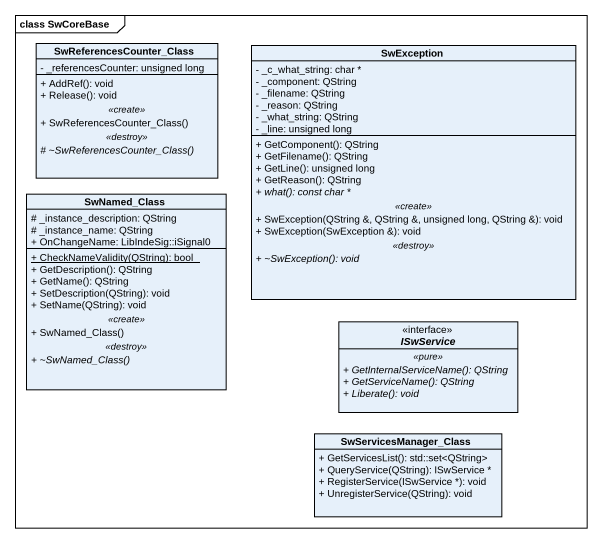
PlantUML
@startuml
mainframe class SwCoreBase
hide circle
hide empty members
skinparam classAttributeIconSize 0
class SwReferencesCounter_Class {
  - _referencesCounter: unsigned long
  --
  + AddRef(): void
  + Release(): void
  .. <<create>> ..
  + SwReferencesCounter_Class()
  .. <<destroy>> ..
  {abstract} # ~SwReferencesCounter_Class()
}
class SwException {
  - _c_what_string: char *
  - _component: QString
  - _filename: QString
  - _reason: QString
  - _what_string: QString
  - _line: unsigned long
  --
  + GetComponent(): QString
  + GetFilename(): QString
  + GetLine(): unsigned long
  + GetReason(): QString
  {abstract} + what(): const char *
  .. <<create>> ..
  + SwException(QString &, QString &, unsigned long, QString &): void
  + SwException(SwException &): void
  .. <<destroy>> ..
  {abstract} + ~SwException(): void
}
class SwNamed_Class {
  # _instance_description: QString
  # _instance_name: QString
  + OnChangeName: LibIndeSig::iSignal0
  --
  {static} + CheckNameValidity(QString): bool
  + GetDescription(): QString
  + GetName(): QString
  + SetDescription(QString): void
  + SetName(QString): void
  .. <<create>> ..
  + SwNamed_Class()
  .. <<destroy>> ..
  {abstract} + ~SwNamed_Class()
}
interface ISwService <<interface>> {
  .. <<pure>> ..
  {abstract} + GetInternalServiceName(): QString
  {abstract} + GetServiceName(): QString
  {abstract} + Liberate(): void
}
class SwServicesManager_Class {
  + GetServicesList(): std::set<QString>
  + QueryService(QString): ISwService *
  + RegisterService(ISwService *): void
  + UnregisterService(QString): void
}
@enduml
